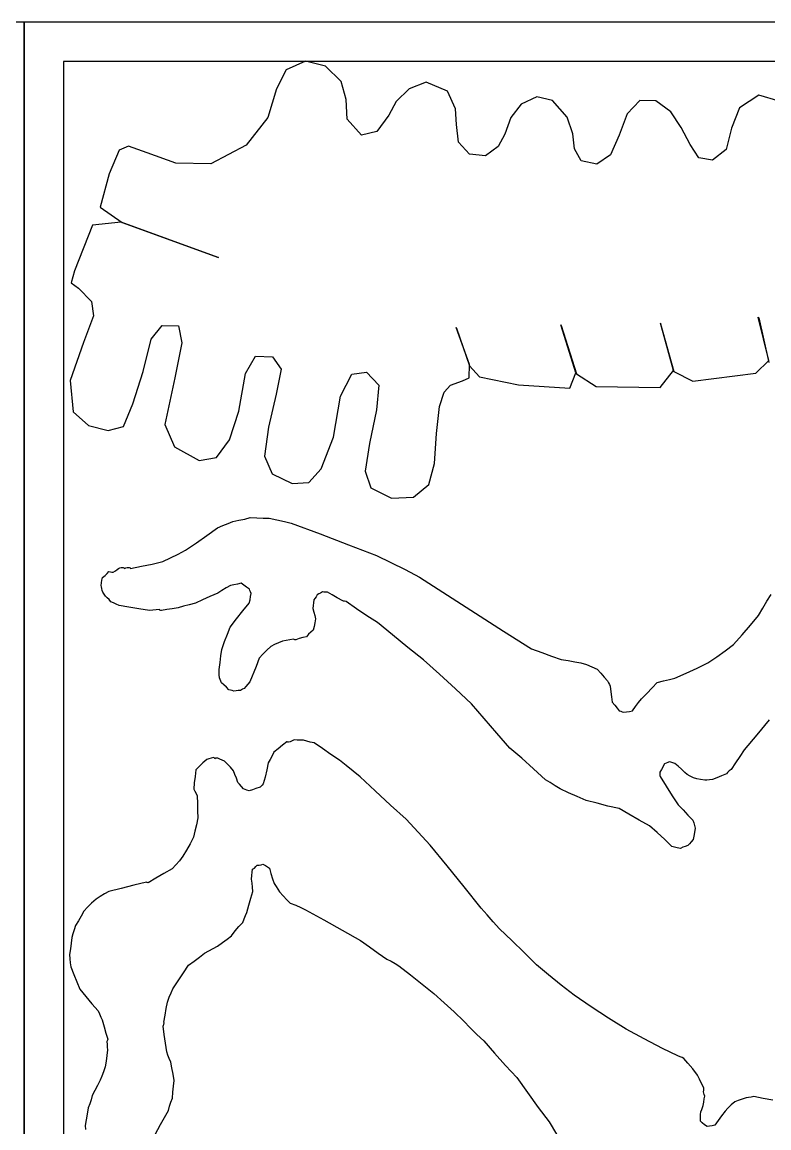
# Model space of a CAD drawing. Extents: x 0 to 192, y -79 to 48.
# Drawn here: x 95.93 to 114.96, y 19.83 to 48.02 of the extents above; entities that cross this region are included whole.
import ezdxf

# ---------------------------------------------------------------- set-up
doc = ezdxf.new("R2010")
doc.units = 0
doc.layers.add('1', color=7, linetype='CONTINUOUS')

msp = doc.modelspace()

# ---------------------------------------------------------------- linework, layer by layer
at = {"layer": '1', "color": 1, "linetype": 'CONTINUOUS'}
for p, q in [((95.9829, 48.0166), (-0.0171, 48.0166)), ((95.9829, 0.0166), (95.9829, 48.0166)), ((191.9829, 48.0166), (95.9829, 48.0166)), ((95.9829, 48.0166), (95.9829, 0.0166)), ((190.9829, 47.0166), (96.9829, 47.0166)), ((96.9829, 47.0166), (96.9829, 1.0166)), ((102.6631, 46.804033), (102.411517, 46.312033)), ((103.149183, 47.021383), (102.6631, 46.804033)), ((103.658167, 46.895517), (103.149183, 47.021383)), ((104.0585, 46.5008), (103.658167, 46.895517)), ((102.411517, 46.312033), (102.194183, 45.585533)), ((104.1843, 46.043167), (104.0585, 46.5008)), ((105.797, 46.31205), (105.465333, 45.991717)), ((106.225883, 46.483683), (105.797, 46.31205)), ((106.769183, 46.25485), (106.225883, 46.483683)), ((106.975033, 45.808617), (106.769183, 46.25485)), ((104.212917, 45.539783), (104.1843, 46.043167)), ((105.465333, 45.991717), (105.276583, 45.642767)), ((109.04525, 46.11185), (108.644917, 45.9288)), ((109.44555, 46.014617), (109.04525, 46.11185)), ((109.823, 45.591267), (109.44555, 46.014617)), ((111.675833, 46.020333), (111.349883, 45.677083)), ((112.076117, 46.00885), (111.675833, 46.020333)), ((112.4593, 45.728533), (112.076117, 46.00885)), ((114.706767, 46.157617), (114.209233, 45.831533)), ((115.22145, 46.003133), (114.706767, 46.157617)), ((106.9979, 45.4082), (106.975033, 45.808617)), ((108.644917, 45.9288), (108.387567, 45.585533)), ((111.349883, 45.677083), (111.143983, 45.133617)), ((112.7281, 45.328083), (112.4593, 45.728533)), ((114.209233, 45.831533), (114.00905, 45.31665)), ((102.194183, 45.585533), (101.639467, 44.8819)), ((104.578933, 45.1336), (104.212917, 45.539783)), ((105.276583, 45.642767), (104.967783, 45.225133)), ((107.049367, 44.956317), (106.9979, 45.4082)), ((108.387567, 45.585533), (108.233183, 45.162217)), ((109.96595, 45.167933), (109.823, 45.591267)), ((104.967783, 45.225133), (104.578933, 45.1336)), ((108.233183, 45.162217), (108.0616, 44.847583)), ((110.005967, 44.7904), (109.96595, 45.167933)), ((111.143983, 45.133617), (110.920933, 44.6302)), ((112.95685, 44.89905), (112.7281, 45.328083)), ((114.00905, 45.31665), (113.871817, 44.7732)), ((98.642867, 44.853283), (98.40265, 44.75605)), ((99.11755, 44.6874), (98.642867, 44.853283)), ((101.639467, 44.8819), (100.73595, 44.407083)), ((107.329583, 44.653133), (107.049367, 44.956317)), ((108.0616, 44.847583), (107.735633, 44.607333)), ((113.174133, 44.561567), (112.95685, 44.89905)), ((98.40265, 44.75605), (98.1453, 44.149683)), ((99.849567, 44.41855), (99.11755, 44.6874)), ((107.735633, 44.607333), (107.329583, 44.653133)), ((110.1775, 44.481467), (110.005967, 44.7904)), ((110.920933, 44.6302), (110.577817, 44.395683)), ((113.523, 44.498617), (113.174133, 44.561567)), ((113.871817, 44.7732), (113.523, 44.498617)), ((100.73595, 44.407083), (99.849567, 44.41855)), ((110.577817, 44.395683), (110.1775, 44.481467)), ((98.1453, 44.149683), (97.91655, 43.297317)), ((97.91655, 43.297317), (98.482717, 42.90835)), ((97.722133, 42.84545), (97.264667, 41.67845)), ((98.454133, 42.914083), (97.722133, 42.84545)), ((100.924667, 42.021617), (98.454133, 42.914083)), ((98.482717, 42.90835), (100.930383, 42.021617)), ((100.930383, 42.021617), (100.924667, 42.021617)), ((97.264667, 41.67845), (97.1789, 41.369533)), ((97.1789, 41.369533), (97.367633, 41.232217)), ((97.367633, 41.232217), (97.699283, 40.894683)), ((97.699283, 40.894683), (97.750733, 40.528567)), ((97.750733, 40.528567), (97.4934, 39.84785)), ((112.532833, 39.133567), (112.196267, 40.33985)), ((112.196267, 40.33985), (112.196267, 40.3284)), ((112.196267, 40.3284), (112.539333, 39.1156)), ((114.958383, 39.395883), (114.689633, 40.494217)), ((114.689633, 40.494217), (114.706783, 40.482783)), ((114.706783, 40.482783), (114.9641, 39.338717)), ((99.22045, 39.933667), (99.500667, 40.282583)), ((99.500667, 40.282583), (99.912417, 40.2769)), ((99.912417, 40.2769), (99.9982, 39.84215)), ((107.333183, 39.2913), (106.992217, 40.231083)), ((106.992217, 40.231083), (107.00365, 40.21965)), ((107.00365, 40.21965), (107.329633, 39.25865)), ((110.039467, 39.081167), (109.6628, 40.299733)), ((109.6628, 40.299733), (109.668533, 40.2883)), ((109.668533, 40.2883), (110.057467, 39.0527)), ((97.4934, 39.84785), (97.150317, 38.88105)), ((99.014617, 39.109883), (99.22045, 39.933667)), ((99.9982, 39.84215), (99.82095, 38.949733)), ((101.622333, 39.058417), (101.873983, 39.498867)), ((101.873983, 39.498867), (102.314317, 39.487433)), ((102.314317, 39.487433), (102.531583, 39.1671)), ((107.3267, 38.954617), (107.333183, 39.2913)), ((107.329633, 39.25865), (107.586967, 38.972633)), ((114.626683, 39.069817), (114.958383, 39.395883)), ((98.751567, 38.291817), (99.014617, 39.109883)), ((99.82095, 38.949733), (99.563583, 37.75985)), ((101.456467, 38.103083), (101.622333, 39.058417)), ((102.531583, 39.1671), (102.400075, 38.532158)), ((104.0471, 38.48635), (104.333033, 39.041233)), ((104.333033, 39.041233), (104.704717, 39.09275)), ((104.704717, 39.09275), (105.019217, 38.76665)), ((107.155883, 38.873733), (107.3267, 38.954617)), ((107.586967, 38.972633), (108.5812, 38.7723)), ((109.888467, 38.686167), (110.039467, 39.081167)), ((110.057467, 39.0527), (110.559933, 38.7274)), ((112.187367, 38.701083), (112.532833, 39.133567)), ((112.539333, 39.1156), (113.025417, 38.863883)), ((113.025417, 38.863883), (114.626683, 39.069817)), ((97.150317, 38.88105), (97.230367, 38.085933)), ((105.019217, 38.76665), (104.96205, 38.137383)), ((106.683383, 38.583617), (106.843483, 38.766667)), ((106.843483, 38.766667), (107.155883, 38.873733)), ((108.5812, 38.7723), (109.888467, 38.686167)), ((110.559933, 38.7274), (112.187367, 38.701083)), ((102.400075, 38.532158), (102.2056, 37.697)), ((103.864067, 37.439467), (104.0471, 38.48635)), ((106.563317, 38.223233), (106.683383, 38.583617)), ((97.230367, 38.085933), (97.61925, 37.736983)), ((98.517067, 37.714067), (98.751567, 38.291817)), ((101.216317, 37.370833), (101.456467, 38.103083)), ((104.96205, 38.137383), (104.77905, 37.273567)), ((106.488933, 37.53105), (106.563317, 38.223233)), ((97.61925, 37.736983), (98.12245, 37.6054)), ((98.12245, 37.6054), (98.517067, 37.714067)), ((99.563583, 37.75985), (99.809483, 37.187767)), ((102.2056, 37.697), (102.108375, 36.953225)), ((106.437467, 36.7702), (106.488933, 37.53105)), ((100.8846, 36.918917), (101.216317, 37.370833)), ((103.54955, 36.6329), (103.864067, 37.439467)), ((104.77905, 37.273567), (104.670417, 36.569983)), ((99.809483, 37.187767), (100.444267, 36.844533)), ((102.108375, 36.953225), (102.302833, 36.5013)), ((100.444267, 36.844533), (100.8846, 36.918917)), ((106.294517, 36.232483), (106.437467, 36.7702)), ((102.302833, 36.5013), (102.8118, 36.255367)), ((103.235017, 36.283967), (103.54955, 36.6329)), ((104.670417, 36.569983), (104.819083, 36.14665)), ((102.8118, 36.255367), (103.235017, 36.283967)), ((104.819083, 36.14665), (105.345183, 35.8835)), ((105.905617, 35.9121), (106.294517, 36.232483)), ((105.345183, 35.8835), (105.905617, 35.9121)), ((101.0481, 35.1848), (101.179, 35.2386)), ((101.179, 35.2386), (101.3014, 35.292)), ((101.3014, 35.292), (101.4543, 35.3203)), ((101.4543, 35.3203), (101.6027, 35.3523)), ((101.6027, 35.3523), (101.7447, 35.3894)), ((101.7447, 35.3894), (101.9109, 35.3805)), ((101.9109, 35.3805), (102.0711, 35.3766)), ((102.0711, 35.3766), (102.227, 35.3765)), ((102.227, 35.3765), (102.4247, 35.334)), ((102.4247, 35.334), (102.6125, 35.2889)), ((102.6125, 35.2889), (102.7906, 35.2441)), ((102.7906, 35.2441), (103.5222, 34.9712)), ((100.641, 34.9353), (100.9061, 35.1291)), ((100.9061, 35.1291), (101.0481, 35.1848)), ((103.5222, 34.9712), (104.246, 34.6978)), ((100.0952, 34.5604), (100.371, 34.7452)), ((100.371, 34.7452), (100.641, 34.9353)), ((104.246, 34.6978), (104.958, 34.4233)), ((99.713, 34.3602), (99.9066, 34.4583)), ((99.9066, 34.4583), (100.0952, 34.5604)), ((104.958, 34.4233), (105.3278, 34.2452)), ((98.3843, 34.0934), (98.4212, 34.1068)), ((98.4212, 34.1068), (98.4534, 34.1138)), ((98.4534, 34.1138), (98.4812, 34.1162)), ((98.4812, 34.1162), (98.5055, 34.1143)), ((98.5055, 34.1143), (98.5247, 34.1064)), ((98.5247, 34.1064), (98.54, 34.0936)), ((98.54, 34.0936), (98.5767, 34.1069)), ((98.5767, 34.1069), (98.6087, 34.1135)), ((98.6087, 34.1135), (98.637, 34.1166)), ((98.637, 34.1166), (98.6611, 34.1144)), ((98.6611, 34.1144), (98.6801, 34.1063)), ((98.6801, 34.1063), (98.6954, 34.0935)), ((98.6954, 34.0935), (98.9736, 34.147)), ((98.9736, 34.147), (99.2466, 34.2045)), ((99.2466, 34.2045), (99.514, 34.2668)), ((99.514, 34.2668), (99.713, 34.3602)), ((105.3278, 34.2452), (105.6938, 34.0619)), ((97.9632, 33.7962), (97.9814, 33.8584)), ((97.9814, 33.8584), (98.0432, 33.9109)), ((98.0432, 33.9109), (98.095, 33.9638)), ((98.095, 33.9638), (98.1372, 34.0145)), ((98.1372, 34.0145), (98.1804, 34.0039)), ((98.1804, 34.0039), (98.219, 33.9979)), ((98.219, 33.9979), (98.2518, 33.9969)), ((98.2518, 33.9969), (98.3054, 34.0297)), ((98.3054, 34.0297), (98.3503, 34.0619)), ((98.3503, 34.0619), (98.3843, 34.0934)), ((105.6938, 34.0619), (106.0545, 33.8727)), ((106.0545, 33.8727), (106.7739, 33.4109)), ((97.9434, 33.6572), (97.9509, 33.7283)), ((97.9504, 33.6256), (97.9434, 33.6572)), ((97.96, 33.584), (97.9504, 33.6256)), ((97.9509, 33.7283), (97.9632, 33.7962)), ((97.9689, 33.5321), (97.96, 33.584)), ((101.1304, 33.594), (101.0236, 33.5279)), ((101.2375, 33.6607), (101.1304, 33.594)), ((101.3258, 33.6727), (101.2375, 33.6607)), ((101.4186, 33.6911), (101.3258, 33.6727)), ((101.516, 33.7142), (101.4186, 33.6911)), ((101.5772, 33.6631), (101.516, 33.7142)), ((101.6464, 33.6127), (101.5772, 33.6631)), ((101.7272, 33.5634), (101.6464, 33.6127)), ((101.7349, 33.5318), (101.7272, 33.5634)), ((97.9908, 33.4879), (97.9689, 33.5321)), ((98.0198, 33.4384), (97.9908, 33.4879)), ((98.053, 33.3844), (98.0198, 33.4384)), ((98.0989, 33.3462), (98.053, 33.3844)), ((98.1456, 33.2997), (98.0989, 33.3462)), ((98.1931, 33.2416), (98.1456, 33.2997)), ((100.5259, 33.2946), (100.3454, 33.2115)), ((100.7164, 33.3767), (100.5259, 33.2946)), ((100.9166, 33.4615), (100.7164, 33.3767)), ((101.0236, 33.5279), (100.9166, 33.4615)), ((101.7176, 33.2091), (101.7376, 33.2957)), ((101.7477, 33.4946), (101.7349, 33.5318)), ((101.7376, 33.2957), (101.7538, 33.3782)), ((101.7658, 33.4541), (101.7477, 33.4946)), ((101.7538, 33.3782), (101.7658, 33.4541)), ((103.3645, 33.2885), (103.357, 33.2169)), ((103.3936, 33.3236), (103.3645, 33.2885)), ((103.4236, 33.3687), (103.3936, 33.3236)), ((103.4512, 33.4234), (103.4236, 33.3687)), ((103.492, 33.4416), (103.4512, 33.4234)), ((103.5366, 33.4639), (103.492, 33.4416)), ((103.5866, 33.4926), (103.5366, 33.4639)), ((103.6189, 33.4912), (103.5866, 33.4926)), ((103.6615, 33.4895), (103.6189, 33.4912)), ((103.7138, 33.4897), (103.6615, 33.4895)), ((103.8336, 33.4163), (103.7138, 33.4897)), ((103.9621, 33.3429), (103.8336, 33.4163)), ((104.1016, 33.2707), (103.9621, 33.3429)), ((104.1205, 33.2626), (104.1016, 33.2707)), ((104.1492, 33.2566), (104.1205, 33.2626)), ((104.1881, 33.25), (104.1492, 33.2566)), ((106.7739, 33.4109), (107.4874, 32.9512)), ((114.8044, 33.0819), (114.9098, 33.2612)), ((114.9098, 33.2612), (115.0176, 33.4307)), ((98.2565, 33.2149), (98.1931, 33.2416)), ((98.3258, 33.1834), (98.2565, 33.2149)), ((98.3999, 33.1472), (98.3258, 33.1834)), ((98.6485, 33.1034), (98.3999, 33.1472)), ((98.9067, 33.0621), (98.6485, 33.1034)), ((99.1751, 33.0202), (98.9067, 33.0621)), ((99.2592, 33.0277), (99.1751, 33.0202)), ((99.3434, 33.0351), (99.2592, 33.0277)), ((99.4275, 33.0428), (99.3434, 33.0351)), ((99.4428, 33.0302), (99.4275, 33.0428)), ((99.4618, 33.0221), (99.4428, 33.0302)), ((99.486, 33.0201), (99.4618, 33.0221)), ((99.6157, 33.0418), (99.486, 33.0201)), ((99.755, 33.0629), (99.6157, 33.0418)), ((99.9043, 33.0864), (99.755, 33.0629)), ((100.0419, 33.1271), (99.9043, 33.0864)), ((100.1879, 33.1688), (100.0419, 33.1271)), ((100.3454, 33.2115), (100.1879, 33.1688)), ((101.3903, 32.8074), (101.5519, 33.01)), ((101.5519, 33.01), (101.7176, 33.2091)), ((103.349, 33.1457), (103.3415, 33.0745)), ((103.3415, 33.0745), (103.3646, 32.9774)), ((103.357, 33.2169), (103.349, 33.1457)), ((103.3646, 32.9774), (103.3868, 32.8889)), ((104.4493, 33.0666), (104.1881, 33.25)), ((104.716, 32.8883), (104.4493, 33.0666)), ((114.6989, 32.8927), (114.8044, 33.0819)), ((101.2357, 32.5998), (101.3903, 32.8074)), ((103.3893, 32.7052), (103.3698, 32.6104)), ((103.3868, 32.8889), (103.4078, 32.8117)), ((103.4078, 32.8117), (103.3893, 32.7052)), ((104.9859, 32.7152), (104.716, 32.8883)), ((105.3686, 32.3963), (104.9859, 32.7152)), ((107.4874, 32.9512), (108.198, 32.4945)), ((114.495, 32.6479), (114.6989, 32.8927)), ((101.0899, 32.2286), (101.1627, 32.4193)), ((101.1627, 32.4193), (101.2357, 32.5998)), ((103.232, 32.414), (103.1808, 32.3525)), ((103.2875, 32.4713), (103.232, 32.414)), ((103.3493, 32.5233), (103.2875, 32.4713)), ((103.3698, 32.6104), (103.3493, 32.5233)), ((108.198, 32.4945), (108.9083, 32.04)), ((114.2825, 32.4025), (114.495, 32.6479)), ((101.0189, 32.0285), (101.0899, 32.2286)), ((102.365, 32.1512), (102.2707, 32.1001)), ((102.4639, 32.1984), (102.365, 32.1512)), ((102.569, 32.2405), (102.4639, 32.1984)), ((102.6569, 32.2528), (102.569, 32.2405)), ((102.7502, 32.271), (102.6569, 32.2528)), ((102.8468, 32.2941), (102.7502, 32.271)), ((102.8625, 32.2811), (102.8468, 32.2941)), ((102.8812, 32.2731), (102.8625, 32.2811)), ((102.9058, 32.2712), (102.8812, 32.2731)), ((102.9914, 32.3028), (102.9058, 32.2712)), ((103.0839, 32.3299), (102.9914, 32.3028)), ((103.1808, 32.3525), (103.0839, 32.3299)), ((105.7599, 32.0783), (105.3686, 32.3963)), ((113.8472, 31.9949), (114.0589, 32.1555)), ((114.0589, 32.1555), (114.2825, 32.4025)), ((100.9741, 31.6949), (100.9954, 31.8668)), ((100.9954, 31.8668), (101.0189, 32.0285)), ((102.0664, 31.9079), (101.9724, 31.804)), ((102.1663, 32.0057), (102.0664, 31.9079)), ((102.2707, 32.1001), (102.1663, 32.0057)), ((106.1621, 31.7616), (105.7599, 32.0783)), ((108.9083, 32.04), (109.171, 31.9508)), ((109.171, 31.9508), (109.425, 31.8608)), ((109.425, 31.8608), (109.6685, 31.7699)), ((113.6308, 31.838), (113.8472, 31.9949)), ((100.9525, 31.5134), (100.9741, 31.6949)), ((101.8928, 31.5934), (101.7301, 31.2023)), ((101.9724, 31.804), (101.8928, 31.5934)), ((106.567, 31.3981), (106.1621, 31.7616)), ((109.6685, 31.7699), (109.8458, 31.7434)), ((109.8458, 31.7434), (110.0122, 31.7163)), ((110.0122, 31.7163), (110.1703, 31.6886)), ((110.1703, 31.6886), (110.3121, 31.6403)), ((110.3121, 31.6403), (110.4485, 31.5862)), ((110.4485, 31.5862), (110.581, 31.5278)), ((113.1339, 31.5522), (113.4089, 31.6862)), ((113.4089, 31.6862), (113.6308, 31.838)), ((100.9539, 31.4525), (100.9525, 31.5134)), ((100.9546, 31.3818), (100.9539, 31.4525)), ((100.9578, 31.3016), (100.9546, 31.3818)), ((100.9755, 31.2608), (100.9578, 31.3016)), ((106.9741, 31.0252), (106.567, 31.3981)), ((110.581, 31.5278), (110.6755, 31.423)), ((110.6755, 31.423), (110.7653, 31.3224)), ((110.7653, 31.3224), (110.8488, 31.2272)), ((112.4253, 31.2616), (112.5674, 31.2986)), ((112.5674, 31.2986), (112.8531, 31.4236)), ((112.8531, 31.4236), (113.1339, 31.5522)), ((100.9935, 31.2203), (100.9755, 31.2608)), ((101.011, 31.1792), (100.9935, 31.2203)), ((101.0719, 31.1284), (101.011, 31.1792)), ((101.1343, 31.069), (101.0719, 31.1284)), ((101.1975, 30.9984), (101.1343, 31.069)), ((101.5492, 31.0163), (101.5169, 30.9993)), ((101.59, 31.0341), (101.5492, 31.0163)), ((101.632, 31.0843), (101.59, 31.0341)), ((101.6795, 31.1414), (101.632, 31.0843)), ((101.7301, 31.2023), (101.6795, 31.1414)), ((107.381, 30.6424), (106.9741, 31.0252)), ((110.8488, 31.2272), (110.8776, 31.1774)), ((110.8776, 31.1774), (110.8997, 31.1322)), ((110.8997, 31.1322), (110.9178, 31.0916)), ((110.9178, 31.0916), (110.9305, 30.9512)), ((111.8537, 30.9085), (111.988, 31.048)), ((111.988, 31.048), (112.1108, 31.1862)), ((112.1108, 31.1862), (112.2728, 31.2251)), ((112.2728, 31.2251), (112.4253, 31.2616)), ((101.2406, 30.988), (101.1975, 30.9984)), ((101.2843, 30.9779), (101.2406, 30.988)), ((101.3273, 30.9678), (101.2843, 30.9779)), ((101.3835, 30.9732), (101.3273, 30.9678)), ((101.4395, 30.9777), (101.3835, 30.9732)), ((101.4961, 30.983), (101.4395, 30.9777)), ((101.5169, 30.9993), (101.4961, 30.983)), ((110.9305, 30.9512), (110.9469, 30.8159)), ((110.9469, 30.8159), (110.9688, 30.6865)), ((111.6342, 30.676), (111.7108, 30.768)), ((111.7108, 30.768), (111.8537, 30.9085)), ((107.7019, 30.2714), (107.381, 30.6424)), ((110.9688, 30.6865), (111.0323, 30.6072)), ((111.0323, 30.6072), (111.0916, 30.532)), ((111.0916, 30.532), (111.1447, 30.462)), ((111.1447, 30.462), (111.1882, 30.4515)), ((111.1882, 30.4515), (111.2228, 30.4408)), ((111.2228, 30.4408), (111.2469, 30.4287)), ((111.331, 30.4366), (111.4105, 30.448)), ((111.4105, 30.448), (111.4839, 30.4647)), ((111.4839, 30.4647), (111.5587, 30.5758)), ((111.5587, 30.5758), (111.6342, 30.676)), ((108.0288, 29.8952), (107.7019, 30.2714)), ((111.2469, 30.4287), (111.331, 30.4366)), ((114.9649, 30.2345), (114.651, 29.8482)), ((108.3602, 29.5157), (108.0288, 29.8952)), ((102.6791, 29.6743), (102.5684, 29.5865)), ((102.6834, 29.6701), (102.6791, 29.6743)), ((102.6976, 29.6647), (102.6834, 29.6701)), ((102.7214, 29.661), (102.6976, 29.6647)), ((102.7639, 29.6763), (102.7214, 29.661)), ((102.8609, 29.7214), (102.7639, 29.6763)), ((102.9357, 29.7138), (102.8609, 29.7214)), ((103.0161, 29.7117), (102.9357, 29.7138)), ((103.1008, 29.7142), (103.0161, 29.7117)), ((103.1856, 29.6883), (103.1008, 29.7142)), ((103.2748, 29.6666), (103.1856, 29.6883)), ((103.37, 29.6509), (103.2748, 29.6666)), ((103.5853, 29.5022), (103.37, 29.6509)), ((114.651, 29.8482), (114.3322, 29.4654)), ((102.3046, 29.3157), (102.2547, 29.2256)), ((102.3482, 29.411), (102.3046, 29.3157)), ((102.4584, 29.499), (102.3482, 29.411)), ((102.5684, 29.5865), (102.4584, 29.499)), ((103.8008, 29.3532), (103.5853, 29.5022)), ((104.0163, 29.2039), (103.8008, 29.3532)), ((108.6629, 29.2558), (108.3602, 29.5157)), ((114.3322, 29.4654), (114.2202, 29.2996)), ((100.4421, 29.0486), (100.3602, 28.9619)), ((100.5328, 29.1358), (100.4421, 29.0486)), ((100.6346, 29.2232), (100.5328, 29.1358)), ((100.6849, 29.2384), (100.6346, 29.2232)), ((100.7465, 29.2543), (100.6849, 29.2384)), ((100.8164, 29.2702), (100.7465, 29.2543)), ((100.8206, 29.2661), (100.8164, 29.2702)), ((100.8307, 29.2566), (100.8206, 29.2661)), ((100.8452, 29.2428), (100.8307, 29.2566)), ((100.8633, 29.253), (100.8452, 29.2428)), ((100.8876, 29.2582), (100.8633, 29.253)), ((100.9153, 29.2588), (100.8876, 29.2582)), ((100.9725, 29.2324), (100.9153, 29.2588)), ((101.0295, 29.2059), (100.9725, 29.2324)), ((101.0868, 29.1792), (101.0295, 29.2059)), ((101.1634, 29.1066), (101.0868, 29.1792)), ((101.2417, 29.0243), (101.1634, 29.1066)), ((102.2008, 29.1398), (102.1635, 28.9556)), ((102.2547, 29.2256), (102.2008, 29.1398)), ((104.1888, 29.0681), (104.0163, 29.2039)), ((104.3662, 28.9277), (104.1888, 29.0681)), ((108.9643, 28.9866), (108.6629, 29.2558)), ((112.3, 29.1108), (112.2242, 28.9667)), ((112.341, 29.1284), (112.3, 29.1108)), ((112.3818, 29.1464), (112.341, 29.1284)), ((112.4223, 29.1645), (112.3818, 29.1464)), ((112.466, 29.1538), (112.4223, 29.1645)), ((112.5133, 29.14), (112.466, 29.1538)), ((112.5677, 29.1211), (112.5133, 29.14)), ((112.6492, 29.0535), (112.5677, 29.1211)), ((112.7322, 28.9761), (112.6492, 29.0535)), ((114.1078, 29.1339), (113.9959, 28.968)), ((114.2202, 29.2996), (114.1078, 29.1339)), ((100.3367, 28.7922), (100.3175, 28.627)), ((100.3602, 28.9619), (100.3367, 28.7922)), ((101.3189, 28.9322), (101.2417, 29.0243)), ((101.3538, 28.8442), (101.3189, 28.9322)), ((101.3903, 28.7464), (101.3538, 28.8442)), ((101.4258, 28.6392), (101.3903, 28.7464)), ((102.1223, 28.7756), (102.0748, 28.6007)), ((102.1635, 28.9556), (102.1223, 28.7756)), ((104.5491, 28.7822), (104.3662, 28.9277)), ((104.9298, 28.4221), (104.5491, 28.7822)), ((109.2683, 28.7071), (108.9643, 28.9866)), ((112.2242, 28.9667), (112.1779, 28.9017)), ((112.1779, 28.9017), (112.1819, 28.8537)), ((112.1819, 28.8537), (112.1856, 28.8172)), ((112.1856, 28.8172), (112.188, 28.7893)), ((112.188, 28.7893), (112.3423, 28.5392)), ((112.815, 28.8888), (112.7322, 28.9761)), ((112.8804, 28.8429), (112.815, 28.8888)), ((112.955, 28.7987), (112.8804, 28.8429)), ((113.0396, 28.7539), (112.955, 28.7987)), ((113.1265, 28.7336), (113.0396, 28.7539)), ((113.6374, 28.7561), (113.524, 28.713)), ((113.7562, 28.8051), (113.6374, 28.7561)), ((113.8784, 28.8586), (113.7562, 28.8051)), ((113.9077, 28.8936), (113.8784, 28.8586)), ((113.9469, 28.9313), (113.9077, 28.8936)), ((113.9959, 28.968), (113.9469, 28.9313)), ((100.3175, 28.627), (100.3034, 28.4674)), ((100.3034, 28.4674), (100.3335, 28.4117)), ((101.4737, 28.5939), (101.4258, 28.6392)), ((101.5231, 28.5388), (101.4737, 28.5939)), ((101.5712, 28.4741), (101.5231, 28.5388)), ((101.6141, 28.4611), (101.5712, 28.4741)), ((101.8892, 28.483), (101.7971, 28.4524)), ((101.993, 28.514), (101.8892, 28.483)), ((102.0203, 28.5429), (101.993, 28.514)), ((102.0473, 28.5715), (102.0203, 28.5429)), ((102.0748, 28.6007), (102.0473, 28.5715)), ((109.3882, 28.6336), (109.2683, 28.7071)), ((109.5126, 28.5557), (109.3882, 28.6336)), ((109.6434, 28.4726), (109.5126, 28.5557)), ((109.8542, 28.3742), (109.6434, 28.4726)), ((112.3423, 28.5392), (112.4968, 28.2986)), ((113.2213, 28.714), (113.1265, 28.7336)), ((113.3277, 28.6952), (113.2213, 28.714)), ((113.3838, 28.7003), (113.3277, 28.6952)), ((113.4484, 28.7063), (113.3838, 28.7003)), ((113.524, 28.713), (113.4484, 28.7063)), ((100.3335, 28.4117), (100.363, 28.3563)), ((100.363, 28.3563), (100.3926, 28.3008)), ((100.3926, 28.3008), (100.3977, 28.1034)), ((101.6608, 28.444), (101.6141, 28.4611)), ((101.7133, 28.4216), (101.6608, 28.444)), ((101.7971, 28.4524), (101.7133, 28.4216)), ((105.32, 28.0613), (104.9298, 28.4221)), ((110.0752, 28.276), (109.8542, 28.3742)), ((110.3063, 28.1797), (110.0752, 28.276)), ((112.4968, 28.2986), (112.6498, 28.0681)), ((100.3977, 28.1034), (100.4032, 27.9149)), ((100.4032, 27.9149), (100.4081, 27.7378)), ((105.7201, 27.7017), (105.32, 28.0613)), ((110.5818, 28.1058), (110.3063, 28.1797)), ((110.8608, 28.0364), (110.5818, 28.1058)), ((111.1453, 27.9737), (110.8608, 28.0364)), ((111.3931, 27.8264), (111.1453, 27.9737)), ((112.6498, 28.0681), (112.7745, 27.9377)), ((112.7745, 27.9377), (112.8996, 27.8076)), ((100.4081, 27.7378), (100.3708, 27.5616)), ((105.9236, 27.4819), (105.7201, 27.7017)), ((111.6525, 27.6801), (111.3931, 27.8264)), ((111.9203, 27.5348), (111.6525, 27.6801)), ((112.8996, 27.8076), (113.0243, 27.6779)), ((113.0243, 27.6779), (113.0448, 27.6089)), ((100.333, 27.3974), (100.2954, 27.2413)), ((100.3708, 27.5616), (100.333, 27.3974)), ((106.1269, 27.2621), (105.9236, 27.4819)), ((112.1154, 27.3646), (111.9203, 27.5348)), ((112.3057, 27.1881), (112.1154, 27.3646)), ((113.0448, 27.6089), (113.0652, 27.5403)), ((113.0672, 27.3648), (113.0474, 27.2698)), ((113.0652, 27.5403), (113.0855, 27.4711)), ((113.0855, 27.4711), (113.0672, 27.3648)), ((100.2111, 27.0741), (100.1212, 26.9127)), ((100.2954, 27.2413), (100.2111, 27.0741)), ((106.3303, 27.0422), (106.1269, 27.2621)), ((112.4916, 27.0073), (112.3057, 27.1881)), ((112.938, 27.0759), (112.8996, 27.03)), ((112.9803, 27.1267), (112.938, 27.0759)), ((113.0274, 27.1831), (112.9803, 27.1267)), ((113.0474, 27.2698), (113.0274, 27.1831)), ((100.1212, 26.9127), (100.027, 26.7551)), ((106.7631, 26.5149), (106.3303, 27.0422)), ((112.554, 26.9887), (112.4916, 27.0073)), ((112.6264, 26.9726), (112.554, 26.9887)), ((112.7082, 26.9563), (112.6264, 26.9726)), ((112.7667, 26.9852), (112.7082, 26.9563)), ((112.8307, 27.0096), (112.7667, 26.9852)), ((112.8996, 27.03), (112.8307, 27.0096)), ((99.8498, 26.5385), (99.7538, 26.4371)), ((99.9412, 26.6441), (99.8498, 26.5385)), ((100.027, 26.7551), (99.9412, 26.6441)), ((101.8481, 26.4574), (101.8893, 26.4923)), ((101.8893, 26.4923), (101.9211, 26.5258)), ((101.9211, 26.5258), (101.9728, 26.5312)), ((101.9728, 26.5312), (102.0193, 26.5425)), ((102.0193, 26.5425), (102.0612, 26.558)), ((102.0612, 26.558), (102.1283, 26.5217)), ((102.1283, 26.5217), (102.1853, 26.4866)), ((107.1953, 25.9772), (106.7631, 26.5149)), ((99.5405, 26.3186), (99.3378, 26.2006)), ((99.7538, 26.4371), (99.5405, 26.3186)), ((101.7759, 26.1693), (101.7832, 26.2641)), ((101.7832, 26.2641), (101.7895, 26.3487)), ((101.7895, 26.3487), (101.7972, 26.4237)), ((101.7972, 26.4237), (101.8481, 26.4574)), ((102.1853, 26.4866), (102.2329, 26.4496)), ((102.2329, 26.4496), (102.2693, 26.3139)), ((102.2693, 26.3139), (102.3111, 26.1842)), ((98.4576, 25.9364), (98.1359, 25.8573)), ((98.7793, 26.0161), (98.4576, 25.9364)), ((99.101, 26.095), (98.7793, 26.0161)), ((99.1056, 26.0907), (99.101, 26.095)), ((99.12, 26.086), (99.1056, 26.0907)), ((99.144, 26.0824), (99.12, 26.086)), ((99.3378, 26.2006), (99.144, 26.0824)), ((101.7925, 26.0713), (101.7759, 26.1693)), ((101.8052, 25.9687), (101.7925, 26.0713)), ((101.8123, 25.8607), (101.8052, 25.9687)), ((102.3111, 26.1842), (102.3563, 26.0589)), ((102.3563, 26.0589), (102.4006, 25.9895)), ((102.4006, 25.9895), (102.4448, 25.9203)), ((107.6291, 25.4301), (107.1953, 25.9772)), ((97.8171, 25.6653), (97.7019, 25.5635)), ((97.9182, 25.7342), (97.8171, 25.6653)), ((98.0249, 25.7979), (97.9182, 25.7342)), ((98.1359, 25.8573), (98.0249, 25.7979)), ((101.7097, 25.5111), (101.7611, 25.6898)), ((101.7611, 25.6898), (101.8123, 25.8607)), ((102.4448, 25.9203), (102.4893, 25.8511)), ((102.4893, 25.8511), (102.5807, 25.7451)), ((102.5807, 25.7451), (102.6735, 25.6491)), ((102.6735, 25.6491), (102.7646, 25.5628)), ((97.5972, 25.4619), (97.5016, 25.3608)), ((97.7019, 25.5635), (97.5972, 25.4619)), ((101.6584, 25.3211), (101.7097, 25.5111)), ((102.7646, 25.5628), (102.9028, 25.5063)), ((102.9028, 25.5063), (103.0314, 25.4477)), ((103.0314, 25.4477), (103.1501, 25.3903)), ((103.1501, 25.3903), (103.6218, 25.1357)), ((107.7785, 25.2608), (107.6291, 25.4301)), ((97.3635, 25.1072), (97.2866, 24.9884)), ((97.4348, 25.232), (97.3635, 25.1072)), ((97.5016, 25.3608), (97.4348, 25.232)), ((101.553, 25.0646), (101.5885, 25.16)), ((101.5885, 25.16), (101.623, 25.2453)), ((101.623, 25.2453), (101.6584, 25.3211)), ((103.6218, 25.1357), (104.09, 24.8767)), ((107.9341, 25.0862), (107.7785, 25.2608)), ((108.0942, 24.9077), (107.9341, 25.0862)), ((97.2572, 24.8789), (97.2261, 24.7796)), ((97.2866, 24.9884), (97.2572, 24.8789)), ((101.2663, 24.7322), (101.3614, 24.8534)), ((101.3614, 24.8534), (101.4569, 24.963)), ((101.4569, 24.963), (101.553, 25.0646)), ((104.09, 24.8767), (104.5521, 24.6122)), ((108.4124, 24.6066), (108.0942, 24.9077)), ((97.182, 24.5388), (97.162, 24.3935)), ((97.1963, 24.6899), (97.182, 24.5388)), ((97.2261, 24.7796), (97.1963, 24.6899)), ((100.9073, 24.4688), (101.0375, 24.5571)), ((101.0375, 24.5571), (101.156, 24.6449)), ((101.156, 24.6449), (101.2663, 24.7322)), ((104.5521, 24.6122), (104.782, 24.4498)), ((108.7266, 24.3012), (108.4124, 24.6066)), ((97.162, 24.3935), (97.138, 24.2518)), ((97.138, 24.2518), (97.1451, 24.1432)), ((100.45, 24.1884), (100.5743, 24.2905)), ((100.5743, 24.2905), (100.6854, 24.3502)), ((100.6854, 24.3502), (100.7962, 24.4099)), ((100.7962, 24.4099), (100.9073, 24.4688)), ((104.782, 24.4498), (105.0077, 24.2908)), ((105.0077, 24.2908), (105.2272, 24.138)), ((109.0353, 23.9898), (108.7266, 24.3012)), ((97.1451, 24.1432), (97.1578, 24.0411)), ((97.1578, 24.0411), (97.1749, 23.9428)), ((100.039, 23.7825), (100.174, 23.9837)), ((100.174, 23.9837), (100.3177, 24.0864)), ((100.3177, 24.0864), (100.45, 24.1884)), ((105.2272, 24.138), (105.3373, 24.0803)), ((105.3373, 24.0803), (105.4378, 24.0213)), ((105.4378, 24.0213), (105.5284, 23.9634)), ((105.5284, 23.9634), (105.8303, 23.7322)), ((109.3467, 23.731), (109.0353, 23.9898)), ((97.1749, 23.9428), (97.2508, 23.742)), ((97.2508, 23.742), (97.3261, 23.5526)), ((99.9038, 23.5818), (100.039, 23.7825)), ((105.8303, 23.7322), (106.1283, 23.4964)), ((109.6692, 23.4719), (109.3467, 23.731)), ((97.3261, 23.5526), (97.4022, 23.3715)), ((99.7683, 23.3807), (99.9038, 23.5818)), ((106.1283, 23.4964), (106.4212, 23.2554)), ((110.0005, 23.2137), (109.6692, 23.4719)), ((97.4022, 23.3715), (97.5521, 23.1828)), ((97.5521, 23.1828), (97.7082, 22.9995)), ((99.6369, 23.0391), (99.68, 23.1627)), ((99.68, 23.1627), (99.7245, 23.2768)), ((99.7245, 23.2768), (99.7683, 23.3807)), ((106.4212, 23.2554), (106.6867, 23.0233)), ((110.4358, 22.92), (110.0005, 23.2137)), ((97.7082, 22.9995), (97.8678, 22.8206)), ((99.5714, 22.7086), (99.6032, 22.8789)), ((99.6032, 22.8789), (99.6369, 23.0391)), ((106.6867, 23.0233), (106.9414, 22.7905)), ((110.8759, 22.6321), (110.4358, 22.92)), ((97.8678, 22.8206), (97.8987, 22.7373)), ((97.8987, 22.7373), (97.9329, 22.6579)), ((97.9329, 22.6579), (97.9729, 22.5844)), ((97.9729, 22.5844), (98.0199, 22.411)), ((99.5383, 22.5293), (99.5714, 22.7086)), ((106.9414, 22.7905), (107.1872, 22.5579)), ((107.1872, 22.5579), (107.3513, 22.3838)), ((111.3206, 22.3485), (110.8759, 22.6321)), ((98.0199, 22.411), (98.0669, 22.2487)), ((99.5271, 22.4302), (99.5305, 22.4541)), ((99.5513, 22.2154), (99.5271, 22.4302)), ((99.5305, 22.4541), (99.5399, 22.4728)), ((99.5427, 22.5251), (99.5383, 22.5293)), ((99.5399, 22.4728), (99.549, 22.511)), ((99.549, 22.511), (99.5427, 22.5251)), ((107.3513, 22.3838), (107.5208, 22.2151)), ((111.7825, 22.1036), (111.3206, 22.3485)), ((98.0669, 22.2487), (98.1133, 22.095)), ((98.1005, 22.0526), (98.0868, 22.038)), ((98.0868, 22.038), (98.0932, 21.9581)), ((98.1098, 22.0711), (98.1005, 22.0526)), ((98.1133, 22.095), (98.1098, 22.0711)), ((99.5811, 21.9952), (99.5513, 22.2154)), ((99.6156, 21.7706), (99.5811, 21.9952)), ((107.5208, 22.2151), (107.6944, 22.0508)), ((107.6944, 22.0508), (107.9706, 21.7345)), ((112.2502, 21.8532), (111.7825, 22.1036)), ((98.107, 21.8272), (98.0926, 21.6763)), ((98.0932, 21.9581), (98.1007, 21.8879)), ((98.1007, 21.8879), (98.107, 21.8272)), ((99.6464, 21.6867), (99.6156, 21.7706)), ((107.9706, 21.7345), (108.2512, 21.4223)), ((112.6449, 21.668), (112.2502, 21.8532)), ((98.0725, 21.5307), (98.0484, 21.3892)), ((98.0926, 21.6763), (98.0725, 21.5307)), ((99.681, 21.5987), (99.6464, 21.6867)), ((99.7214, 21.5056), (99.681, 21.5987)), ((99.7493, 21.3613), (99.7214, 21.5056)), ((108.2512, 21.4223), (108.5376, 21.1163)), ((112.6988, 21.6478), (112.6449, 21.668)), ((112.7508, 21.6298), (112.6988, 21.6478)), ((112.7929, 21.6061), (112.7508, 21.6298)), ((112.8984, 21.4864), (112.7929, 21.6061)), ((113.0208, 21.3351), (112.8984, 21.4864)), ((97.9605, 21.1513), (97.9172, 21.0472)), ((98.0051, 21.265), (97.9605, 21.1513)), ((98.0484, 21.3892), (98.0051, 21.265)), ((99.7767, 21.2068), (99.7493, 21.3613)), ((99.8049, 21.0432), (99.7767, 21.2068)), ((113.142, 21.1735), (113.0208, 21.3351)), ((113.1917, 21.0721), (113.142, 21.1735)), ((97.8501, 20.9184), (97.7832, 20.79)), ((97.9172, 21.0472), (97.8501, 20.9184)), ((99.7709, 20.7465), (99.7849, 20.8977)), ((99.7849, 20.8977), (99.8049, 21.0432)), ((108.5376, 21.1163), (108.8056, 20.7335)), ((113.2466, 20.9651), (113.1917, 21.0721)), ((113.3063, 20.854), (113.2466, 20.9651)), ((97.7165, 20.661), (97.6871, 20.552)), ((97.7832, 20.79), (97.7165, 20.661)), ((99.7217, 20.4914), (99.7612, 20.5915)), ((99.7612, 20.5915), (99.7709, 20.7465)), ((108.8056, 20.7335), (109.0795, 20.3564)), ((113.295, 20.7552), (113.3035, 20.7934)), ((113.2999, 20.7227), (113.295, 20.7552)), ((113.3109, 20.6851), (113.2999, 20.7227)), ((113.3035, 20.7934), (113.3069, 20.8258)), ((113.3069, 20.8258), (113.3063, 20.854)), ((113.3263, 20.6433), (113.3109, 20.6851)), ((113.3143, 20.5728), (113.3263, 20.6433)), ((114.3838, 20.602), (114.2763, 20.5668)), ((114.4443, 20.6079), (114.3838, 20.602)), ((114.5103, 20.6199), (114.4443, 20.6079)), ((114.5802, 20.6359), (114.5103, 20.6199)), ((114.8153, 20.5859), (114.5802, 20.6359)), ((115.0617, 20.5366), (114.8153, 20.5859)), ((97.6124, 20.3482), (97.5886, 20.1872)), ((97.6519, 20.4479), (97.6124, 20.3482)), ((97.6871, 20.552), (97.6519, 20.4479)), ((99.6571, 20.2784), (99.6864, 20.3876)), ((99.6864, 20.3876), (99.7217, 20.4914)), ((109.0795, 20.3564), (109.3575, 19.984)), ((113.2244, 20.2461), (113.2511, 20.303)), ((113.2511, 20.303), (113.2735, 20.3558)), ((113.2735, 20.3558), (113.2904, 20.4028)), ((113.2904, 20.4028), (113.3019, 20.4932)), ((113.3019, 20.4932), (113.3143, 20.5728)), ((113.9165, 20.3396), (113.844, 20.2631)), ((113.9986, 20.4184), (113.9165, 20.3396)), ((114.0908, 20.4951), (113.9986, 20.4184)), ((114.1787, 20.5302), (114.0908, 20.4951)), ((114.2763, 20.5668), (114.1787, 20.5302)), ((97.5647, 20.0371), (97.5403, 19.8957)), ((97.5886, 20.1872), (97.5647, 20.0371)), ((99.4559, 19.9205), (99.6571, 20.2784)), ((113.2146, 20.0908), (113.2166, 20.1713)), ((113.2171, 20.0065), (113.2146, 20.0908)), ((113.2166, 20.1713), (113.2244, 20.2461)), ((113.6676, 20.0189), (113.5863, 19.9038)), ((113.7526, 20.1377), (113.6676, 20.0189)), ((113.844, 20.2631), (113.7526, 20.1377)), ((97.5403, 19.8957), (97.5432, 19.7916)), ((99.2589, 19.5588), (99.4559, 19.9205)), ((109.3575, 19.984), (109.5493, 19.6737)), ((113.265, 19.9612), (113.2171, 20.0065)), ((113.3225, 19.9148), (113.265, 19.9612)), ((113.39, 19.8702), (113.3225, 19.9148)), ((113.4503, 19.8759), (113.39, 19.8702)), ((113.5162, 19.8878), (113.4503, 19.8759)), ((113.5863, 19.9038), (113.5162, 19.8878))]:
    msp.add_line(p, q, dxfattribs=at)

doc.saveas('drawing.dxf')
